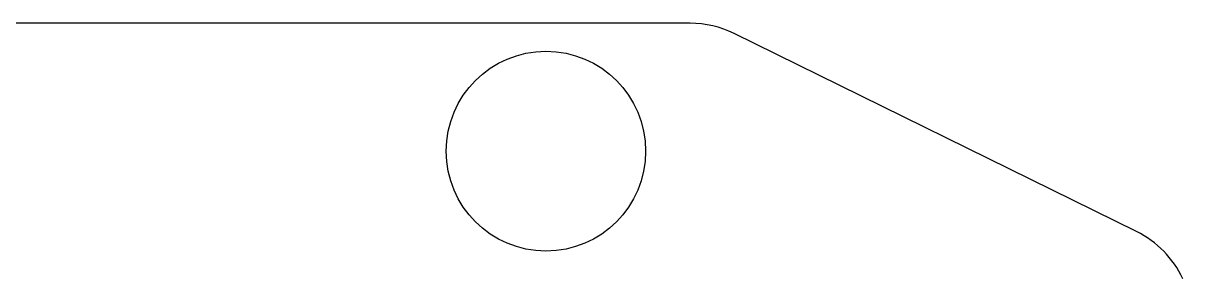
# Model space of a CAD drawing. Extents: x 16.7 to 113.1, y 4.5 to 84.5.
# Drawn here: x 54.721 to 56.175, y 39.627 to 39.946 of the extents above; entities that cross this region are included whole.
import ezdxf

# ---------------------------------------------------------------- set-up
doc = ezdxf.new("R2010")
doc.units = 0
doc.header["$MEASUREMENT"] = 0
doc.layers.add('OBJECT', color=7, linetype='CONTINUOUS')

msp = doc.modelspace()

# ---------------------------------------------------------------- linework, layer by layer
at = {"layer": 'OBJECT'}
for p, q in [((55.5575, 39.9465), (54.6866, 39.9465)), ((56.1173, 39.6858), (55.6126, 39.9337))]:
    msp.add_line(p, q, dxfattribs=at)
msp.add_circle((55.3766, 39.7865), 0.125, dxfattribs=at)
for centre, start, end in [((55.5575, 39.8215), 63.8384, 90), ((56.0622, 39.5736), 25.2532, 63.8384)]:
    msp.add_arc(centre, 0.125, start, end, dxfattribs=at)

doc.saveas('drawing.dxf')
